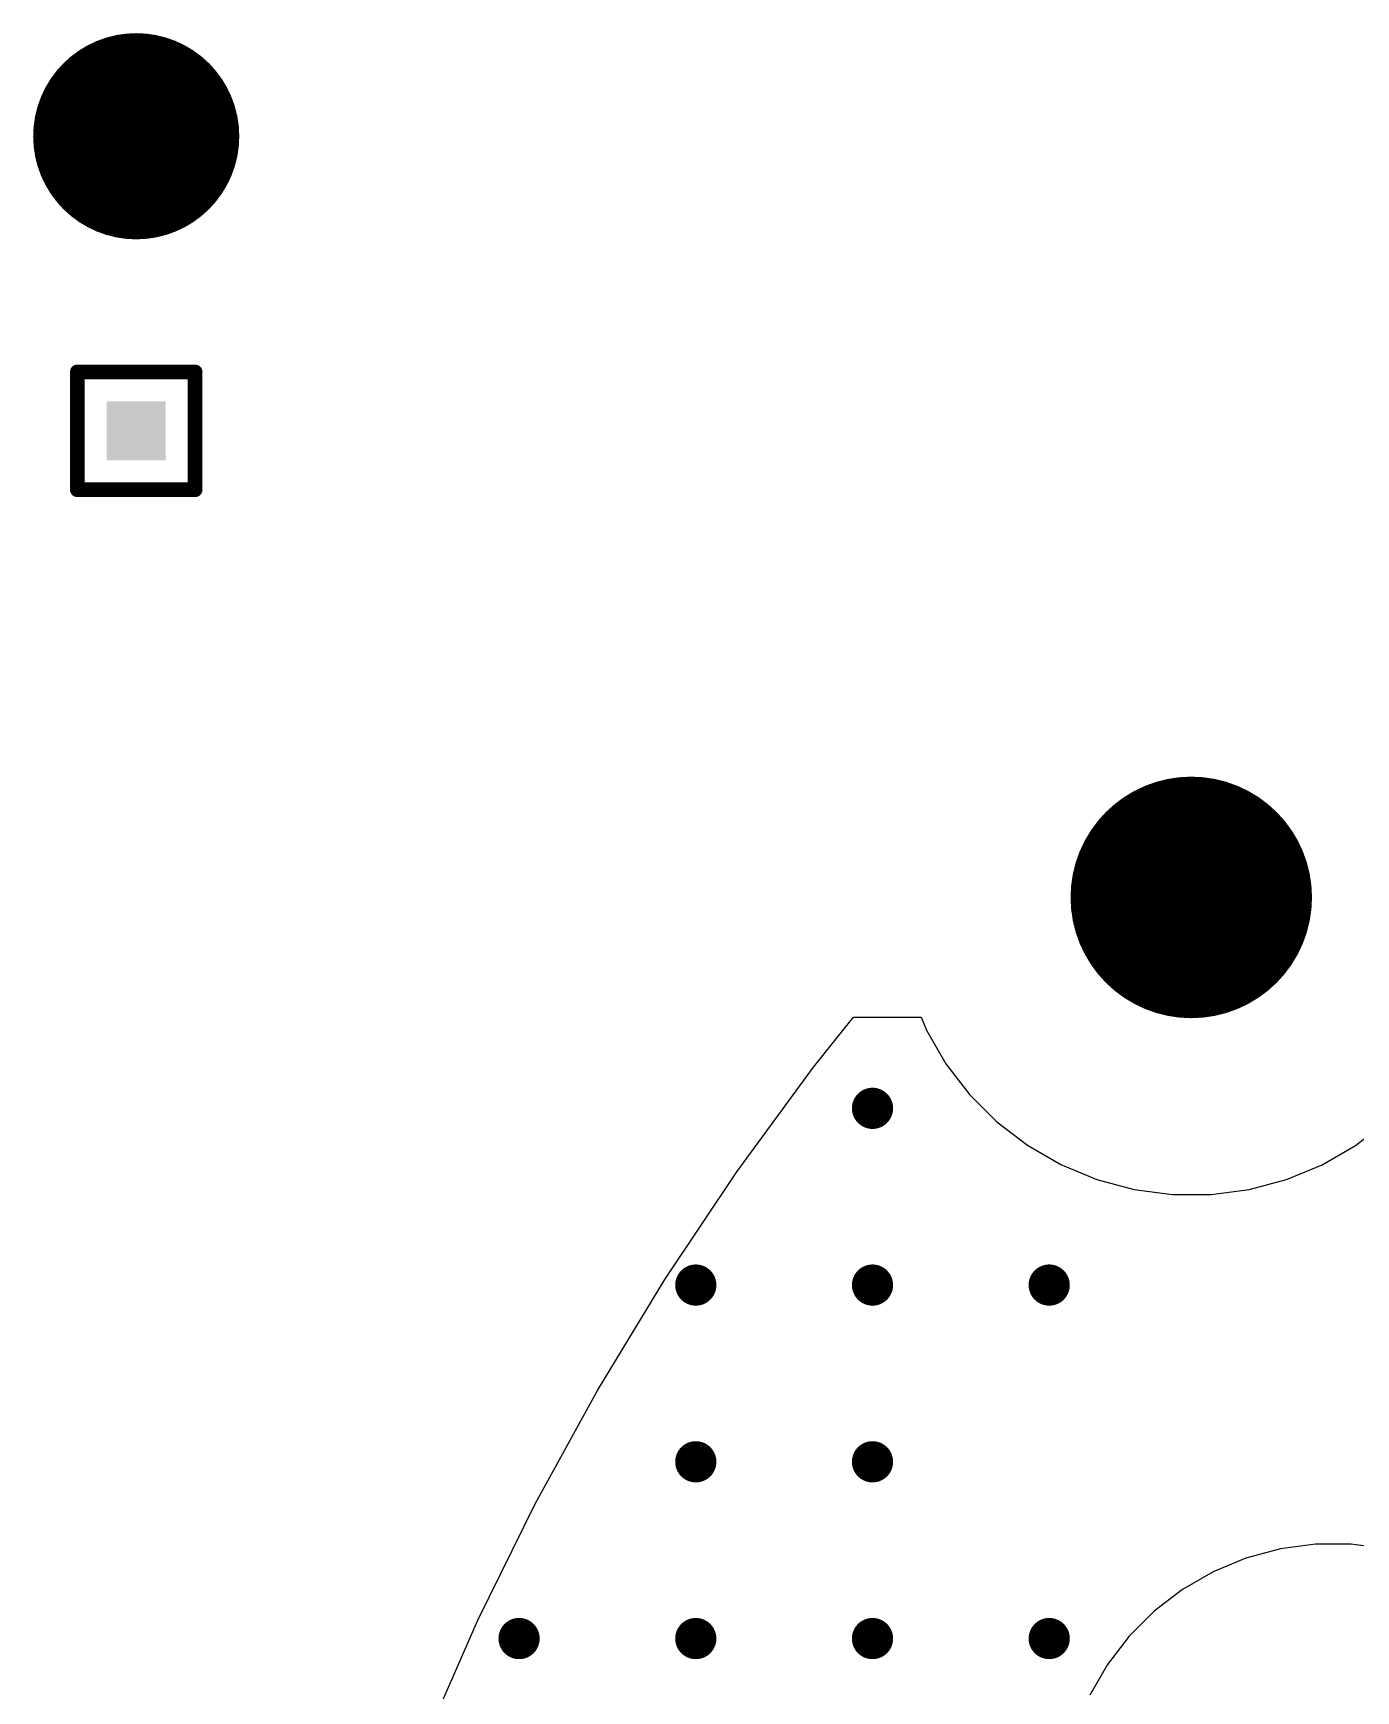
# Model space of a CAD drawing. Header units: millimetres. Extents: x 201 to 305, y 187 to 304.
# Drawn here: x 200.75 to 223.21, y 274.11 to 302.25 of the extents above; entities that cross this region are included whole.
import ezdxf

# ---------------------------------------------------------------- set-up
doc = ezdxf.new("R2010")
doc.units = ezdxf.units.MM
doc.layers.add('TopLayer', color=1, linetype='Continuous')

# ---------------------------------------------------------------- blocks, each defined once
blk = doc.blocks.new('NTH4_1_174')
at = {"layer": 'TopLayer', "const_width": 2.05}
blk.add_lwpolyline([(-1.025, -0.008, 1), (1.025, -0.008, 1)], format="xyb", close=True, dxfattribs=at)

msp = doc.modelspace()

# ---------------------------------------------------------------- linework, layer by layer
at = {"layer": 'TopLayer'}
for p, q in [((213.996, 284.696), (214.68, 285.549)), ((214.68, 285.549), (215.827, 285.549)), ((215.827, 285.549), (215.919, 285.326)), ((215.919, 285.326), (216.247, 284.758)), ((216.247, 284.758), (216.647, 284.237)), ((212.695, 282.922), (213.996, 284.696)), ((216.647, 284.237), (217.111, 283.773)), ((217.111, 283.773), (217.632, 283.373)), ((223.199, 283.37), (223.719, 283.769)), ((217.632, 283.373), (218.2, 283.045)), ((222.633, 283.043), (223.199, 283.37)), ((211.473, 281.093), (212.695, 282.922)), ((218.2, 283.045), (218.807, 282.794)), ((218.807, 282.794), (219.441, 282.624)), ((221.396, 282.623), (222.028, 282.793)), ((222.028, 282.793), (222.633, 283.043)), ((219.441, 282.624), (220.092, 282.538)), ((220.092, 282.538), (220.747, 282.538)), ((220.747, 282.538), (221.396, 282.623)), ((210.331, 279.212), (211.473, 281.093)), ((209.273, 277.284), (210.331, 279.212)), ((208.3, 275.31), (209.273, 277.284)), ((222.522, 276.6), (221.924, 276.521)), ((223.125, 276.6), (222.522, 276.6)), ((223.722, 276.521), (223.125, 276.6)), ((221.341, 276.365), (220.784, 276.134)), ((221.924, 276.521), (221.341, 276.365)), ((220.784, 276.134), (220.262, 275.833)), ((220.262, 275.833), (219.784, 275.466)), ((207.584, 273.683), (208.3, 275.31)), ((219.784, 275.466), (219.357, 275.039)), ((219.357, 275.039), (218.99, 274.561)), ((218.99, 274.561), (218.689, 274.039))]:
    msp.add_line(p, q, dxfattribs=at)
for points, const_width in [([(201.625, 300.5, 1), (203.375, 300.5, 1)], 1.75), ([(201.438, 296.5, 1), (201.563, 296.5, 1)], 0.125), ([(201.438, 296.5, 1), (201.563, 296.5, 1)], 0.125), ([(203.438, 296.5, 1), (203.563, 296.5, 1)], 0.125), ([(203.438, 296.5, 1), (203.563, 296.5, 1)], 0.125), ([(201.438, 294.5, 1), (201.563, 294.5, 1)], 0.125), ([(201.438, 294.5, 1), (201.563, 294.5, 1)], 0.125), ([(203.438, 294.5, 1), (203.563, 294.5, 1)], 0.125), ([(203.438, 294.5, 1), (203.563, 294.5, 1)], 0.125), ([(214.825, 284, 1), (215.175, 284, 1)], 0.35), ([(211.825, 281, 1), (212.175, 281, 1)], 0.35), ([(214.825, 281, 1), (215.175, 281, 1)], 0.35), ([(217.825, 281, 1), (218.175, 281, 1)], 0.35), ([(211.825, 278, 1), (212.175, 278, 1)], 0.35), ([(214.825, 278, 1), (215.175, 278, 1)], 0.35), ([(208.825, 275, 1), (209.175, 275, 1)], 0.35), ([(211.825, 275, 1), (212.175, 275, 1)], 0.35), ([(214.825, 275, 1), (215.175, 275, 1)], 0.35), ([(217.825, 275, 1), (218.175, 275, 1)], 0.35)]:
    msp.add_lwpolyline(points, format="xyb", close=True, dxfattribs=dict(at, const_width=const_width))
at = {"layer": 'TopLayer', "const_width": 0.25}
for points in [[(201.5, 294.5), (201.5, 296.5)], [(201.5, 296.5), (203.5, 296.5)], [(203.5, 294.5), (203.5, 296.5)], [(201.5, 294.5), (203.5, 294.5)]]:
    msp.add_lwpolyline(points, dxfattribs=at)
at = {"layer": 'TopLayer'}
msp.add_solid([(203, 295), (203, 296), (202, 295), (202, 296)], dxfattribs=at)

# ---------------------------------------------------------------- block references
msp.add_blockref('NTH4_1_174', (220.412, 287.588))

doc.saveas('drawing.dxf')
